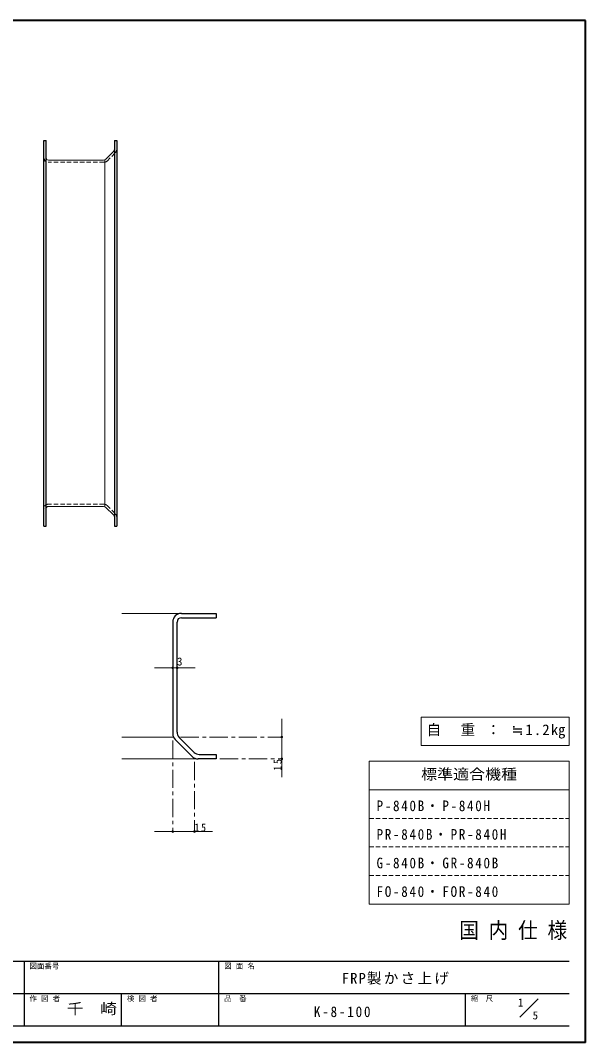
# Model space of a CAD drawing. Units: millimetres, scale not verified. Extents: x -1061 to 964, y -679 to 726.
# Drawn here: x 186 to 964, y -679 to 726 of the extents above; entities that cross this region are included whole.
import ezdxf
from ezdxf.enums import TextEntityAlignment as Align

# ---------------------------------------------------------------- set-up
doc = ezdxf.new("R2010")
doc.units = ezdxf.units.MM
doc.header["$LTSCALE"] = 5
doc.header["$PDMODE"] = 32
doc.header["$PDSIZE"] = 2.5
doc.linetypes.add('CHAIN1', pattern=[8, 5, -1, 1, -1])
doc.linetypes.add('DASHED1', pattern=[1.8, 1.2, -0.6])
doc.layers.add('0-0', color=7, linetype='Continuous', lineweight=18)
doc.styles.add('ＭＳ ゴシック', font='')
doc.styles.get('ＭＳ ゴシック').set_extended_font_data('MS Gothic')

msp = doc.modelspace()

# ---------------------------------------------------------------- linework, layer by layer
at = {"layer": '0-0', "color": 1, "lineweight": 40}
for p, q in [((963.599, 725.957), (-1061.401, 725.957)), ((963.599, -679.043), (963.599, 725.957)), ((963.599, -679.043), (-1061.401, -679.043))]:
    msp.add_line(p, q, dxfattribs=at)
at = {"layer": '0-0', "color": 5, "lineweight": 25}
for p, q in [((218.599, 560.957), (221.599, 560.957)), ((218.599, 30.957), (218.599, 560.957)), ((221.599, 30.957), (221.599, 560.957)), ((315.599, 560.957), (318.599, 560.957)), ((315.599, 560.957), (315.599, 30.957)), ((318.599, 560.957), (318.599, 30.957)), ((218.599, 30.957), (221.599, 30.957)), ((315.599, 30.957), (318.599, 30.957)), ((407.599, -89.043), (455.599, -89.043)), ((407.599, -95.043), (455.599, -95.043)), ((455.599, -89.043), (455.599, -95.043)), ((395.599, -101.043), (395.599, -254.073)), ((401.599, -252.416), (401.599, -101.043)), ((422.085, -285.529), (399.114, -262.558)), ((425.156, -280.114), (404.528, -259.487)), ((455.599, -289.043), (430.57, -289.043))]:
    msp.add_line(p, q, dxfattribs=at)
at = {"layer": '0-0'}
for p, q in [((300.286, 533.957), (224.599, 533.957)), ((314.135, 545.735), (303.821, 535.421)), ((300.286, 57.957), (224.599, 57.957)), ((314.135, 46.178), (303.821, 56.492)), ((325.599, -89.043), (407.599, -89.043)), ((430.57, -289.043), (325.599, -289.043)), ((872.988, -644.297), (898.242, -619.043))]:
    msp.add_line(p, q, dxfattribs=at)
at = {"layer": '0-0', "color": 4, "lineweight": 9}
for p, q in [((302.357, 57.508), (302.357, 534.406)), ((370.599, -164.043), (426.599, -164.043)), ((545.599, -234.043), (545.599, -314.043)), ((325.599, -259.043), (396.677, -259.043)), ((370.599, -389.043), (450.599, -389.043))]:
    msp.add_line(p, q, dxfattribs=at)
at = {"layer": '0-0', "color": 4, "linetype": 'DASHED1', "lineweight": 9}
for p, q in [((305.357, 532.714), (316.842, 544.199)), ((301.114, 530.957), (224.599, 530.957)), ((301.114, 60.957), (224.599, 60.957)), ((305.357, 59.199), (316.842, 47.714))]:
    msp.add_line(p, q, dxfattribs=at)
at = {"layer": '0-0', "color": 3}
for p, q in [((737.528, -231.543), (941.099, -231.543)), ((737.528, -270.829), (737.528, -231.543)), ((941.099, -270.829), (941.099, -231.543)), ((737.528, -270.829), (941.099, -270.829)), ((666.099, -292.258), (941.099, -292.258)), ((666.099, -488.686), (666.099, -292.258)), ((941.099, -488.686), (941.099, -292.258)), ((666.099, -331.543), (941.099, -331.543)), ((666.099, -488.686), (941.099, -488.686))]:
    msp.add_line(p, q, dxfattribs=at)
at = {"layer": '0-0', "color": 4, "linetype": 'CHAIN1', "lineweight": 9}
for p, q in [((395.599, -264.043), (395.599, -389.043)), ((406.48, -259.043), (545.599, -259.043)), ((425.599, -293.3), (425.599, -389.043)), ((460.599, -289.043), (545.599, -289.043))]:
    msp.add_line(p, q, dxfattribs=at)
at = {"layer": '0-0', "linetype": 'DASHED1'}
for p, q in [((666.099, -370.829), (941.099, -370.829)), ((666.099, -410.115), (941.099, -410.115)), ((666.099, -449.4), (941.099, -449.4))]:
    msp.add_line(p, q, dxfattribs=at)
at = {"layer": '0-0', "color": 6, "lineweight": 25}
for p, q in [((-1038.901, -567.258), (941.099, -567.258)), ((191.099, -567.258), (191.099, -656.543)), ((458.957, -656.543), (458.957, -567.258)), ((941.099, -611.9), (-76.758, -611.9)), ((325.028, -656.543), (325.028, -611.9)), ((798.242, -656.543), (798.242, -611.9)), ((941.099, -656.543), (-1038.901, -656.543))]:
    msp.add_line(p, q, dxfattribs=at)
at = {"layer": '0-0', "color": 5, "lineweight": 25}
msp.add_lwpolyline([(432.227, -283.043), (455.599, -283.043), (455.599, -289.043)], dxfattribs=at)
at = {"layer": '0-0'}
for centre, radius, start, end in [((310.599, 549.27), 5, 315, 0), ((224.599, 536.957), 3, 180, 270), ((300.286, 538.957), 5, 270, 315), ((224.599, 54.957), 3, 90, 180), ((300.286, 52.957), 5, 45, 90), ((310.599, 42.643), 5, 0, 45)]:
    msp.add_arc(centre, radius, start, end, dxfattribs=at)
at = {"layer": '0-0', "color": 4, "linetype": 'DASHED1', "lineweight": 9}
for centre, start, end in [((312.599, 548.442), 315, 0), ((224.599, 536.957), 180, 270), ((301.114, 536.957), 270, 315), ((224.599, 54.957), 90, 180), ((301.114, 54.957), 45, 90), ((312.599, 43.471), 0, 45)]:
    msp.add_arc(centre, 6, start, end, dxfattribs=at)
at = {"layer": '0-0', "color": 5, "lineweight": 25}
for centre, radius, start, end in [((407.599, -101.043), 12, 90, 180), ((407.599, -101.043), 6, 90, 180), ((411.599, -252.416), 10, 180, 225), ((407.599, -254.073), 12, 180, 225), ((432.227, -273.043), 10, 225, 270), ((430.57, -277.043), 12, 225, 270)]:
    msp.add_arc(centre, radius, start, end, dxfattribs=at)
at = {"layer": '0-0', "color": 4}
for p in [(395.599, -164.043), (401.599, -164.043), (545.599, -259.043), (545.599, -289.043), (395.599, -389.043), (425.599, -389.043)]:
    msp.add_point(p, dxfattribs=at)

# ---------------------------------------------------------------- texts
at = {"layer": '0-0', "style": 'ＭＳ ゴシック'}
for s, height, p in [('3', 11, (401.599, -164.043)), ('図面番号', 7.331, (198.599, -579.758)), ('図 面 名', 7.331, (466.457, -579.758)), ('作 図 者', 7.331, (198.599, -624.4)), ('検 図 者', 7.331, (332.528, -624.4)), ('品\u3000番', 7.331, (466.457, -624.4)), ('縮\u3000尺', 7.331, (805.742, -624.4)), ('1', 11, (870.449, -632.805)), ('5', 11, (890.809, -650.495))]:
    msp.add_text(s, height=height, dxfattribs=at).set_placement(p, align=Align.BOTTOM_LEFT)
for s, height, width, p in [('標準適合機種', 14.66, 1.1, (737.349, -321.9)), ('国 内 仕 様', 21.99, 0.9, (789.849, -542.258)), ('千\u3000崎', 14.66, 1.15, (250.028, -644.222))]:
    msp.add_text(s, height=height, dxfattribs=dict(at, width=width)).set_placement(p, align=Align.BOTTOM_LEFT)
at = {"layer": '0-0', "attachment_point": 7, "style": 'ＭＳ ゴシック'}
for s, insert, char_height in [('\\T1.17;自\u3000重\\~：\\~≒1.2㎏', (744.939, -261.186), 14.66), ('\\T1.26;\\W0.9;P-840B・P-840H', (676.099, -361.186), 14.66), ('\\T1.36;\\W0.9;15', (425.599, -389.043), 11), ('\\T1.26;\\W0.9;PR-840B・PR-840H', (676.099, -400.472), 14.66), ('\\T1.26;\\W0.9;G-840B・GR-840B', (676.099, -439.758), 14.66), ('\\T1.26;\\W0.9;FO-840・FOR-840', (676.099, -479.043), 14.66), ('\\T1.16;FRP製かさ上げ', (628.153, -599.579), 14.66), ('\\T1.28;\\W0.9;K-8-100', (589.849, -644.222), 14.66)]:
    msp.add_mtext(s, dxfattribs=dict(at, insert=insert, char_height=char_height))
at = {"layer": '0-0', "insert": (545.599, -305.293), "char_height": 11, "attachment_point": 7, "rotation": 90, "style": 'ＭＳ ゴシック'}
msp.add_mtext('\\T1.36;\\W0.9;15', dxfattribs=at)

doc.saveas('drawing.dxf')
